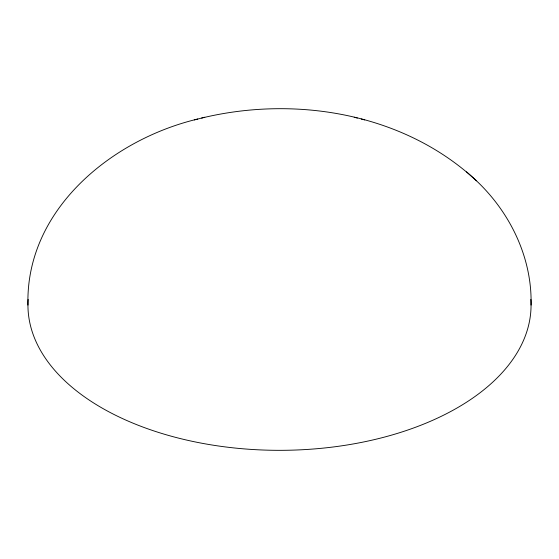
<?xml version="1.0" encoding="UTF-8"?>
<svg xmlns="http://www.w3.org/2000/svg" width="559" height="559" viewBox="0 0 559 559"><rect width="100%" height="100%" fill="white"/><g stroke="black" fill="none" stroke-linecap="round" stroke-linejoin="round"><path stroke-width="0.84" d="M27.95 305.095C25.421 209.653 111.695 139.498 197.739 119.032M201.652 118.061C293.601 95.778 399.035 112.485 471.349 176.155M194.329 119.912L204.762 117.257M361.261 119.032L364.671 119.912M354.238 117.257L357.348 118.061M471.621 176.406C508.187 208.444 532.357 255.917 531.05 305.095M466.583 171.858L476.513 180.816M530.861 299.393A251.557 145.235 0 0 1 279.5 450.33A251.557 145.235 0 0 1 28.139 299.393"/></g></svg>
